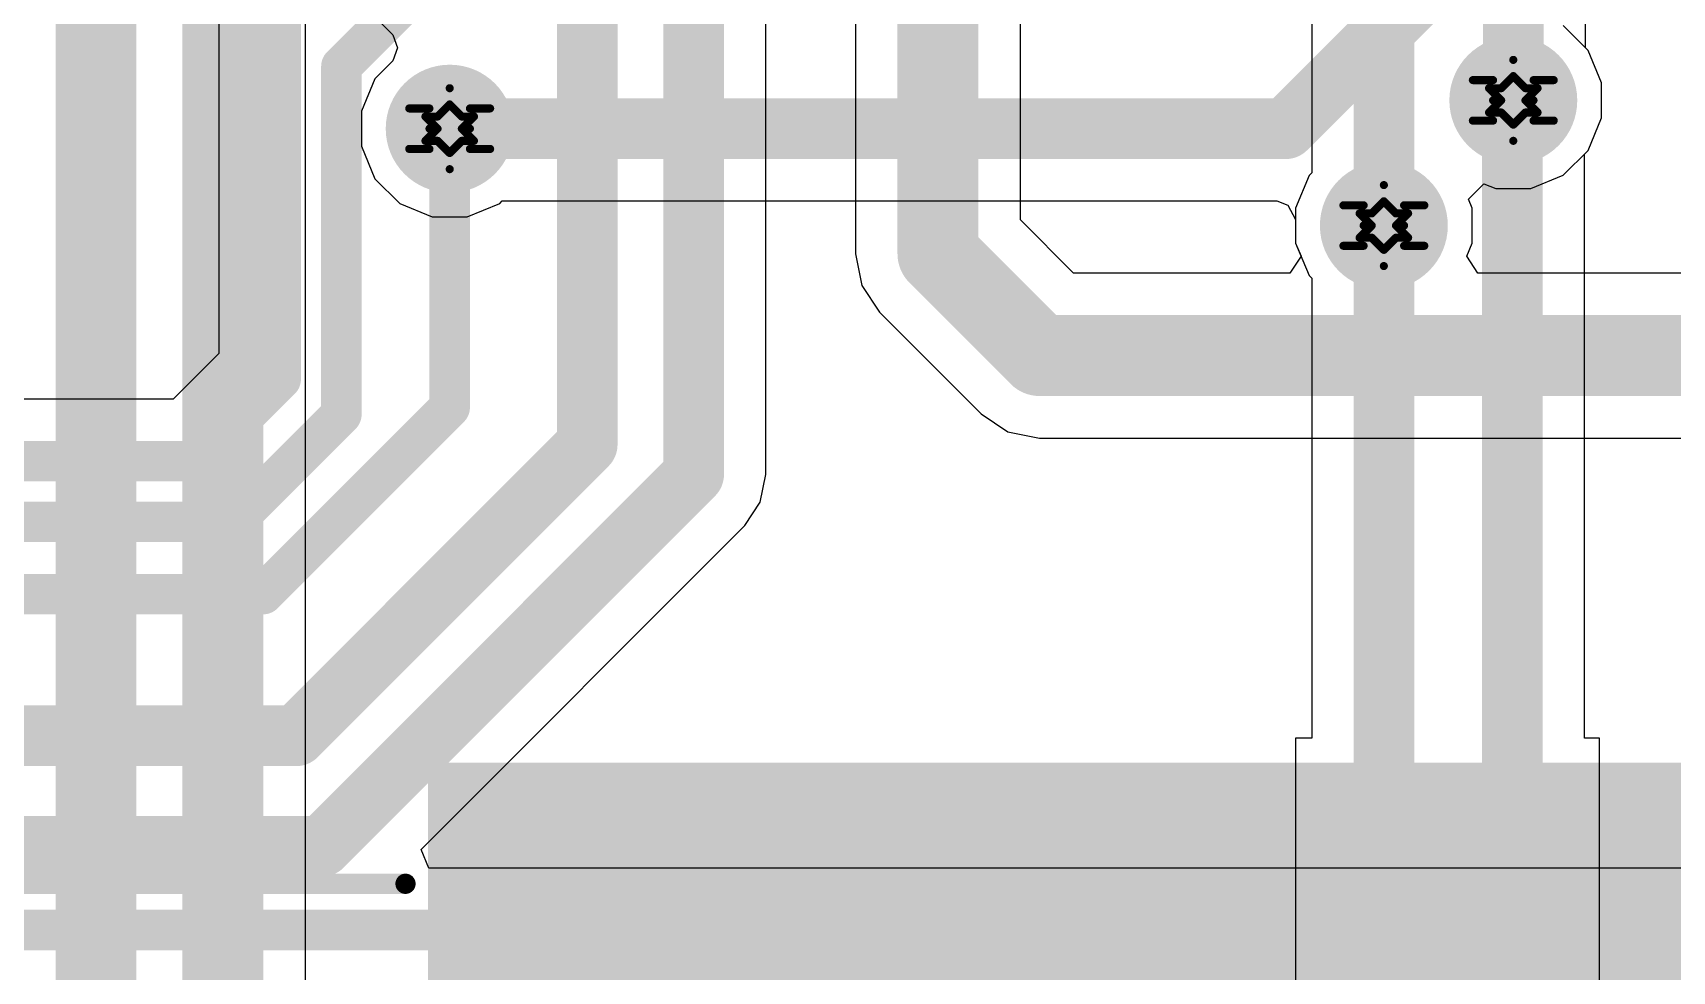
# Model space of a CAD drawing. Header units: inches. Extents: x -18 to 237, y -41 to 211.
# Drawn here: x 54.46 to 64.75, y 53.77 to 59.66 of the extents above; entities that cross this region are included whole.
import ezdxf

# ---------------------------------------------------------------- set-up
doc = ezdxf.new("R2010")
doc.units = ezdxf.units.IN
for name, color, linetype in [('Bottom Layer', 5, 'Continuous'), ('Bottom Solder', 6, 'Continuous'), ('Drill Drawing', 1, 'Continuous'), ('Top Layer', 1, 'Continuous'), ('Top Overlay', 2, 'Continuous'), ('Top Paste', 8, 'Continuous'), ('Top Solder', 216, 'Continuous'), ('Via Holes', 16, 'Continuous')]:
    doc.layers.add(name, color=color, linetype=linetype)

# ---------------------------------------------------------------- blocks, each defined once
blk = doc.blocks.new('91304_99_052R2_105')
at = {"layer": 'Top Layer'}
for points in [[(-1.89999874, -5.099997419999999), (-2.49999754, -5.099997419999999), (-2.49999754, -3.09999634), (-1.89999874, -3.09999634)], [(-1.0999978, -5.099997419999999), (-1.6999966, -5.099997419999999), (-1.6999966, -3.09999634), (-1.0999978, -3.09999634)], [(-0.2999994000000001, -5.099997419999999), (-0.8999982000000001, -5.099997419999999), (-0.8999981999999997, -3.09999634), (-0.2999993999999999, -3.09999634)], [(0.5000015399999999, -5.099997419999999), (-0.0999972600000001, -5.099997419999999), (-0.0999972599999999, -3.09999634), (0.5000015400000002, -3.09999634)], [(1.29999994, -5.099997419999999), (0.7000011399999998, -5.099997419999999), (0.7000011400000001, -3.09999634), (1.29999994, -3.09999634)], [(2.10000088, -5.099997419999999), (1.50000208, -5.099997419999999), (1.50000208, -3.09999634), (2.10000088, -3.09999634)], [(2.90000182, -5.099997419999999), (2.30000302, -5.099997419999999), (2.30000302, -3.09999634), (2.90000182, -3.09999634)], [(3.70000022, -5.099997419999999), (3.10000142, -5.099997419999999), (3.10000142, -3.09999634), (3.70000022, -3.09999634)], [(4.50000116, -5.099997419999999), (3.90000236, -5.099997419999999), (3.90000236, -3.09999634), (4.50000116, -3.09999634)], [(5.300002099999999, -5.099997419999999), (4.7000033, -5.099997419999999), (4.7000033, -3.09999634), (5.300002099999999, -3.09999634)]]:
    blk.add_hatch(color=1, dxfattribs=at).paths.add_polyline_path(points)
at = {"layer": 'Top Paste'}
for points in [[(-1.89999874, -5.099997419999999), (-2.49999754, -5.099997419999999), (-2.49999754, -3.09999634), (-1.89999874, -3.09999634)], [(-1.0999978, -5.099997419999999), (-1.6999966, -5.099997419999999), (-1.6999966, -3.09999634), (-1.0999978, -3.09999634)], [(-0.2999994000000001, -5.099997419999999), (-0.8999982000000001, -5.099997419999999), (-0.8999981999999997, -3.09999634), (-0.2999993999999999, -3.09999634)], [(0.5000015399999999, -5.099997419999999), (-0.0999972600000001, -5.099997419999999), (-0.0999972599999999, -3.09999634), (0.5000015400000002, -3.09999634)], [(1.29999994, -5.099997419999999), (0.7000011399999998, -5.099997419999999), (0.7000011400000001, -3.09999634), (1.29999994, -3.09999634)], [(2.10000088, -5.099997419999999), (1.50000208, -5.099997419999999), (1.50000208, -3.09999634), (2.10000088, -3.09999634)], [(2.90000182, -5.099997419999999), (2.30000302, -5.099997419999999), (2.30000302, -3.09999634), (2.90000182, -3.09999634)], [(3.70000022, -5.099997419999999), (3.10000142, -5.099997419999999), (3.10000142, -3.09999634), (3.70000022, -3.09999634)], [(4.50000116, -5.099997419999999), (3.90000236, -5.099997419999999), (3.90000236, -3.09999634), (4.50000116, -3.09999634)], [(5.300002099999999, -5.099997419999999), (4.7000033, -5.099997419999999), (4.7000033, -3.09999634), (5.300002099999999, -3.09999634)]]:
    blk.add_hatch(color=8, dxfattribs=at).paths.add_polyline_path(points)
at = {"layer": 'Top Solder'}
for points in [[(-1.79839874, -5.20159742), (-2.60159754, -5.20159742), (-2.60159754, -2.99839634), (-1.79839874, -2.99839634)], [(-0.9983978000000001, -5.20159742), (-1.8015966, -5.20159742), (-1.8015966, -2.99839634), (-0.9983977999999998, -2.99839634)], [(-0.1983994000000001, -5.20159742), (-1.0015982, -5.20159742), (-1.0015982, -2.99839634), (-0.1983993999999998, -2.99839634)], [(0.6016015399999998, -5.20159742), (-0.2015972600000001, -5.20159742), (-0.2015972599999999, -2.99839634), (0.6016015400000002, -2.99839634)], [(1.40159994, -5.20159742), (0.5984011399999998, -5.20159742), (0.5984011400000001, -2.99839634), (1.40159994, -2.99839634)], [(2.20160088, -5.20159742), (1.39840208, -5.20159742), (1.39840208, -2.99839634), (2.20160088, -2.99839634)], [(3.00160182, -5.20159742), (2.19840302, -5.20159742), (2.19840302, -2.99839634), (3.00160182, -2.99839634)], [(3.80160022, -5.20159742), (2.99840142, -5.20159742), (2.99840142, -2.99839634), (3.80160022, -2.99839634)], [(4.60160116, -5.20159742), (3.798402359999999, -5.20159742), (3.798402359999999, -2.99839634), (4.60160116, -2.99839634)], [(5.4016021, -5.20159742), (4.598403299999999, -5.20159742), (4.598403299999999, -2.99839634), (5.4016021, -2.99839634)]]:
    blk.add_hatch(color=216, dxfattribs=at).paths.add_polyline_path(points)
at = {"layer": 'Top Overlay'}
blk.add_lwpolyline([(-5.6896, -3.759197459999999, 0.127, 0.127, 0), (-2.7432, -3.759197459999999, 0.127, 0.127, 0)], format="xyseb", dxfattribs=at)
blk.add_lwpolyline([(-2.77495, -3.759197459999999, 0.0635, 0.0635, 1), (-2.71145, -3.759197459999999, 0.0635, 0.0635, 1)], format="xyseb", close=True, dxfattribs=at)

msp = doc.modelspace()

# ---------------------------------------------------------------- hatches: boundary and pattern name
at = {"layer": 'Bottom Layer'}
h = msp.add_hatch(color=5, dxfattribs=at)
edge = h.paths.add_edge_path()
edge.add_arc((63.75400507999999, 59.23579974), 0.2999994, 0, 360)
h = msp.add_hatch(color=5, dxfattribs=at)
edge = h.paths.add_edge_path()
edge.add_arc((57.07539003999999, 59.05799974), 0.2999994, 0, 360)
h = msp.add_hatch(color=5, dxfattribs=at)
edge = h.paths.add_edge_path()
edge.add_arc((62.94120254, 58.45008884), 0.2999994, 0, 360)
at = {"layer": 'Bottom Solder'}
h = msp.add_hatch(color=6, dxfattribs=at)
edge = h.paths.add_edge_path()
edge.add_arc((63.75400507999999, 59.23579974), 0.4015993999999999, 0, 360)
h = msp.add_hatch(color=6, dxfattribs=at)
edge = h.paths.add_edge_path()
edge.add_arc((57.07539003999999, 59.05799974), 0.4015993999999999, 0, 360)
h = msp.add_hatch(color=6, dxfattribs=at)
edge = h.paths.add_edge_path()
edge.add_arc((62.94120254, 58.45008884), 0.4015993999999999, 0, 360)
at = {"layer": 'Top Layer'}
h = msp.add_hatch(color=1, dxfattribs=at)
edge = h.paths.add_edge_path()
edge.add_arc((63.75400507999999, 59.23579974), 0.2999994, 0, 360)
h = msp.add_hatch(color=1, dxfattribs=at)
edge = h.paths.add_edge_path()
edge.add_arc((57.07539003999999, 59.05799974), 0.2999994, 0, 360)
h = msp.add_hatch(color=1, dxfattribs=at)
edge = h.paths.add_edge_path()
edge.add_arc((62.94120254, 58.45008884), 0.2999994, 0, 360)
at = {"layer": 'Top Solder'}
h = msp.add_hatch(color=216, dxfattribs=at)
edge = h.paths.add_edge_path()
edge.add_arc((63.75400507999999, 59.23579974), 0.4015993999999999, 0, 360)
h = msp.add_hatch(color=216, dxfattribs=at)
edge = h.paths.add_edge_path()
edge.add_arc((57.07539003999999, 59.05799974), 0.4015993999999999, 0, 360)
h = msp.add_hatch(color=216, dxfattribs=at)
edge = h.paths.add_edge_path()
edge.add_arc((62.94120254, 58.45008884), 0.4015993999999999, 0, 360)
at = {"layer": 'Via Holes'}
h = msp.add_hatch(color=7, dxfattribs=at)
edge = h.paths.add_edge_path()
edge.add_arc((63.75400507999999, 59.23579974), 0.1499997, 0, 360)
h = msp.add_hatch(color=7, dxfattribs=at)
edge = h.paths.add_edge_path()
edge.add_arc((57.07539003999999, 59.05799974), 0.1499997, 0, 360)
h = msp.add_hatch(color=7, dxfattribs=at)
edge = h.paths.add_edge_path()
edge.add_arc((62.94120254, 58.45008884), 0.1499997, 0, 360)

# ---------------------------------------------------------------- linework, layer by layer
at = {"layer": 'Bottom Layer'}
for p, q in [((64.20721219999999, 59.56606578), (64.20721219999999, 75.65181974)), ((59.0604102, 56.88762054), (59.0604102, 72.69773369999999)), ((62.48799287999999, 71.9357337), (62.48799287999999, 58.78035233999999)), ((59.6232488, 60.71197407999999), (59.6232488, 58.27182655999999)), ((60.65915224, 58.4863702), (60.65915224, 60.71197407999999)), ((55.62585268, 60.02892744), (55.62585268, 57.64614581999999)), ((64.22366378, 59.54961419999999), (64.20721219999999, 59.56606578)), ((64.30800448, 59.34599763999999), (64.22366378, 59.54961419999999)), ((64.30800448, 59.12560183999999), (64.30800448, 59.34599763999999)), ((64.22366378, 58.92198528), (64.30800448, 59.12560183999999)), ((64.06781954, 58.76614103999999), (64.22366378, 58.92198528)), ((62.48799287999999, 58.78035233999999), (62.47154384, 58.7639033)), ((62.47154384, 58.7639033), (62.38720314, 58.56028674)), ((63.47240036, 58.61533361999999), (63.56960362, 58.71253687999999)), ((63.56960362, 58.71253687999999), (63.64380718, 58.68180034)), ((63.64380718, 58.68180034), (63.86420298, 58.68180034)), ((63.86420298, 58.68180034), (64.06781954, 58.76614103999999)), ((63.49520194, 58.56028674), (63.47240036, 58.61533361999999)), ((60.99326383999999, 58.1522586), (60.65915224, 58.4863702)), ((62.38720314, 58.56028674), (62.38720314, 58.33989093999999)), ((63.49520194, 58.33989093999999), (63.49520194, 58.56028674)), ((59.6232488, 58.27182655999999), (59.66267467999999, 58.07361512)), ((62.38720314, 58.33989093999999), (62.42118325999999, 58.25785655999999)), ((63.46122182, 58.25785655999999), (63.49520194, 58.33989093999999)), ((62.42118325999999, 58.25785655999999), (62.3506246, 58.1522586)), ((63.53178047999999, 58.1522586), (63.46122182, 58.25785655999999)), ((59.66267467999999, 58.07361512), (59.77495283999999, 57.90557888)), ((62.3506246, 58.1522586), (60.99326383999999, 58.1522586)), ((66.0157557, 58.1522586), (63.53178047999999, 58.1522586)), ((59.77495283999999, 57.90557888), (60.41247251999999, 57.2680592)), ((55.62585268, 57.64614581999999), (55.3396404, 57.35993354)), ((55.3396404, 57.35993354), (47.98432872, 57.35993354)), ((60.41247251999999, 57.2680592), (60.58050622, 57.15578104)), ((60.58050622, 57.15578104), (60.7787202, 57.11635516)), ((60.7787202, 57.11635516), (65.43552317999999, 57.11635516)), ((59.02591191999999, 56.7141868), (59.0604102, 56.88762054)), ((58.92766979999999, 56.56715382), (59.02591191999999, 56.7141868)), ((56.89562916, 54.53511318), (58.92766217999999, 56.56714874)), ((58.92766217999999, 56.56714874), (58.92766979999999, 56.56715382)), ((56.94423205999999, 54.41778041999999), (56.89562916, 54.53511318)), ((66.06321559999999, 54.41778041999999), (56.94423205999999, 54.41778041999999))]:
    msp.add_line(p, q, dxfattribs=at)
for points in [[(63.75400507999999, 59.23579974, 0.3809999999999999, 0.3809999999999999, 0), (63.75400507999999, 75.98208577999999, 0.3809999999999999, 0.3809999999999999, 0)], [(57.93890368, 57.07538242, 0.3809999999999999, 0.3809999999999999, 0), (57.93890368, 75.04170158, 0.3809999999999999, 0.3809999999999999, 0)], [(58.60720307999999, 56.88762054, 0.3809999999999999, 0.3809999999999999, 0), (58.60720307999999, 73.02799974, 0.3809999999999999, 0.3809999999999999, 0)], [(62.9412, 58.45009138, 0.3809999999999999, 0.3809999999999999, 0), (62.9412, 72.26599974, 0.3809999999999999, 0.3809999999999999, 0)], [(60.14120052, 58.27182655999999, 0.508, 0.508, 0), (60.14120052, 60.9092, 0.508, 0.508, 0)], [(56.01431774, 57.48523935999999, 0.254, 0.254, 0), (56.01431774, 60.02892744, 0.254, 0.254, 0)], [(56.39531774, 59.44962709999999, 0.254, 0.254, 0), (57.01969038, 60.07399974, 0.254, 0.254, 0)], [(56.39531774, 57.26439144, 0.254, 0.254, 0), (56.39531774, 59.44962709999999, 0.254, 0.254, 0)], [(57.07539003999999, 57.30836645999999, 0.254, 0.254, 0), (57.07539003999999, 59.05799974, 0.254, 0.254, 0)], [(62.9412, 58.45009138, 0.3809999999999999, 0.3809999999999999, 0), (62.94120254, 58.45008884, 0.3809999999999999, 0.3809999999999999, 0)], [(60.14120052, 58.27182655999999, 0.508, 0.508, 0), (60.7787202, 57.63430687999999, 0.508, 0.508, 0)], [(60.7787202, 57.63430687999999, 0.508, 0.508, 0), (66.23029934, 57.63430687999999, 0.508, 0.508, 0)], [(55.50054685999999, 56.97146848, 0.254, 0.254, 0), (56.01431774, 57.48523935999999, 0.254, 0.254, 0)], [(55.72139478, 56.59046847999999, 0.254, 0.254, 0), (56.39531774, 57.26439144, 0.254, 0.254, 0)], [(55.90431541999999, 56.13729184, 0.254, 0.254, 0), (57.07539003999999, 57.30836645999999, 0.254, 0.254, 0)], [(56.111521, 55.24799974, 0.3809999999999999, 0.3809999999999999, 0), (57.93890368, 57.07538242, 0.3809999999999999, 0.3809999999999999, 0)], [(47.69747382, 56.97146848, 0.254, 0.254, 0), (55.50054685999999, 56.97146848, 0.254, 0.254, 0)], [(56.27447469999999, 54.55489216, 0.3809999999999999, 0.3809999999999999, 0), (58.60720307999999, 56.88762054, 0.3809999999999999, 0.3809999999999999, 0)], [(47.92822774, 56.59046847999999, 0.254, 0.254, 0), (55.72139478, 56.59046847999999, 0.254, 0.254, 0)], [(48.13049302, 56.13729184, 0.254, 0.254, 0), (55.90431541999999, 56.13729184, 0.254, 0.254, 0)], [(49.34120179999999, 55.24799974, 0.3809999999999999, 0.3809999999999999, 0), (56.111521, 55.24799974, 0.3809999999999999, 0.3809999999999999, 0)], [(48.98392286, 54.55489216, 0.3809999999999999, 0.3809999999999999, 0), (56.27447469999999, 54.55489216, 0.3809999999999999, 0.3809999999999999, 0)], [(46.74406957999999, 54.02931536000001, 0.254, 0.254, 0), (66.22412206, 54.02931536000001, 0.254, 0.254, 0)]]:
    msp.add_lwpolyline(points, format="xyseb", dxfattribs=at)
for points in [[(56.33181774, 59.44962709999999, 0.127, 0.127, 1), (56.45881773999999, 59.44962709999999, 0.127, 0.127, 1)], [(56.33181774, 59.44962709999999, 0.127, 0.127, 1), (56.45881773999999, 59.44962709999999, 0.127, 0.127, 1)], [(63.65875508, 59.23579974, 0.1905, 0.1905, 1), (63.84925508, 59.23579974, 0.1905, 0.1905, 1)], [(57.01189004, 59.05799974, 0.127, 0.127, 1), (57.13889003999999, 59.05799974, 0.127, 0.127, 1)], [(62.84594999999999, 58.45009138, 0.1905, 0.1905, 1), (63.03644999999999, 58.45009138, 0.1905, 0.1905, 1)], [(62.84594999999999, 58.45009138, 0.1905, 0.1905, 1), (63.03644999999999, 58.45009138, 0.1905, 0.1905, 1)], [(62.84595253999999, 58.45008884, 0.1905, 0.1905, 1), (63.03645254, 58.45008884, 0.1905, 0.1905, 1)], [(60.01420052, 58.27182655999999, 0.254, 0.254, 1), (60.26820051999999, 58.27182655999999, 0.254, 0.254, 1)], [(60.01420052, 58.27182655999999, 0.254, 0.254, 1), (60.26820051999999, 58.27182655999999, 0.254, 0.254, 1)], [(60.65172019999999, 57.63430687999999, 0.254, 0.254, 1), (60.9057202, 57.63430687999999, 0.254, 0.254, 1)], [(60.65172019999999, 57.63430687999999, 0.254, 0.254, 1), (60.9057202, 57.63430687999999, 0.254, 0.254, 1)], [(55.95081773999999, 57.48523935999999, 0.127, 0.127, 1), (56.07781774, 57.48523935999999, 0.127, 0.127, 1)], [(55.95081773999999, 57.48523935999999, 0.127, 0.127, 1), (56.07781774, 57.48523935999999, 0.127, 0.127, 1)], [(56.33181774, 57.26439144, 0.127, 0.127, 1), (56.45881773999999, 57.26439144, 0.127, 0.127, 1)], [(56.33181774, 57.26439144, 0.127, 0.127, 1), (56.45881773999999, 57.26439144, 0.127, 0.127, 1)], [(57.01189004, 57.30836645999999, 0.127, 0.127, 1), (57.13889003999999, 57.30836645999999, 0.127, 0.127, 1)], [(57.01189004, 57.30836645999999, 0.127, 0.127, 1), (57.13889003999999, 57.30836645999999, 0.127, 0.127, 1)], [(57.84365368, 57.07538242, 0.1905, 0.1905, 1), (58.03415368, 57.07538242, 0.1905, 0.1905, 1)], [(57.84365368, 57.07538242, 0.1905, 0.1905, 1), (58.03415368, 57.07538242, 0.1905, 0.1905, 1)], [(55.43704686, 56.97146848, 0.127, 0.127, 1), (55.56404685999999, 56.97146848, 0.127, 0.127, 1)], [(55.43704686, 56.97146848, 0.127, 0.127, 1), (55.56404685999999, 56.97146848, 0.127, 0.127, 1)], [(58.51195308, 56.88762054, 0.1905, 0.1905, 1), (58.70245308, 56.88762054, 0.1905, 0.1905, 1)], [(58.51195308, 56.88762054, 0.1905, 0.1905, 1), (58.70245308, 56.88762054, 0.1905, 0.1905, 1)], [(55.65789478, 56.59046847999999, 0.127, 0.127, 1), (55.78489477999999, 56.59046847999999, 0.127, 0.127, 1)], [(55.65789478, 56.59046847999999, 0.127, 0.127, 1), (55.78489477999999, 56.59046847999999, 0.127, 0.127, 1)], [(55.84081541999999, 56.13729184, 0.127, 0.127, 1), (55.96781542, 56.13729184, 0.127, 0.127, 1)], [(55.84081541999999, 56.13729184, 0.127, 0.127, 1), (55.96781542, 56.13729184, 0.127, 0.127, 1)], [(56.016271, 55.24799974, 0.1905, 0.1905, 1), (56.206771, 55.24799974, 0.1905, 0.1905, 1)], [(56.016271, 55.24799974, 0.1905, 0.1905, 1), (56.206771, 55.24799974, 0.1905, 0.1905, 1)], [(56.1792247, 54.55489216, 0.1905, 0.1905, 1), (56.3697247, 54.55489216, 0.1905, 0.1905, 1)], [(56.1792247, 54.55489216, 0.1905, 0.1905, 1), (56.3697247, 54.55489216, 0.1905, 0.1905, 1)]]:
    msp.add_lwpolyline(points, format="xyseb", close=True, dxfattribs=at)
at = {"layer": 'Drill Drawing'}
for points in [[(63.62700508, 59.36279974, 0.0508, 0.0508, 0), (63.75400507999999, 59.48979974, 0.0508, 0.0508, 0)], [(63.75400507999999, 59.48979974, 0.0508, 0.0508, 0), (63.88100507999999, 59.36279974, 0.0508, 0.0508, 0)], [(63.67780507999999, 59.31199973999999, 0.0508, 0.0508, 0), (63.75400507999999, 59.38819974, 0.0508, 0.0508, 0)], [(63.75400507999999, 59.38819974, 0.0508, 0.0508, 0), (63.83020508, 59.31199973999999, 0.0508, 0.0508, 0)], [(56.94839004, 59.18499973999999, 0.0508, 0.0508, 0), (57.07539003999999, 59.31199973999999, 0.0508, 0.0508, 0)], [(57.07539003999999, 59.31199973999999, 0.0508, 0.0508, 0), (57.20239004, 59.18499973999999, 0.0508, 0.0508, 0)], [(63.50000508, 59.36279974, 0.0508, 0.0508, 0), (63.62700508, 59.23579974, 0.0508, 0.0508, 0)], [(63.50000508, 59.36279974, 0.0508, 0.0508, 0), (63.62700508, 59.36279974, 0.0508, 0.0508, 0)], [(63.60160508, 59.31199973999999, 0.0508, 0.0508, 0), (63.67780507999999, 59.23579974, 0.0508, 0.0508, 0)], [(63.60160508, 59.31199973999999, 0.0508, 0.0508, 0), (63.67780507999999, 59.31199973999999, 0.0508, 0.0508, 0)], [(63.83020508, 59.31199973999999, 0.0508, 0.0508, 0), (63.90640508, 59.31199973999999, 0.0508, 0.0508, 0)], [(63.83020508, 59.23579974, 0.0508, 0.0508, 0), (63.90640508, 59.31199973999999, 0.0508, 0.0508, 0)], [(63.88100507999999, 59.36279974, 0.0508, 0.0508, 0), (64.00800508, 59.36279974, 0.0508, 0.0508, 0)], [(63.88100507999999, 59.23579974, 0.0508, 0.0508, 0), (64.00800508, 59.36279974, 0.0508, 0.0508, 0)], [(56.82139003999999, 59.18499973999999, 0.0508, 0.0508, 0), (56.94839004, 59.05799974, 0.0508, 0.0508, 0)], [(56.82139003999999, 59.18499973999999, 0.0508, 0.0508, 0), (56.94839004, 59.18499973999999, 0.0508, 0.0508, 0)], [(56.99919003999999, 59.13419974, 0.0508, 0.0508, 0), (57.07539003999999, 59.21039973999999, 0.0508, 0.0508, 0)], [(57.07539003999999, 59.21039973999999, 0.0508, 0.0508, 0), (57.15159004, 59.13419974, 0.0508, 0.0508, 0)], [(57.20239004, 59.18499973999999, 0.0508, 0.0508, 0), (57.32939003999999, 59.18499973999999, 0.0508, 0.0508, 0)], [(57.20239004, 59.05799974, 0.0508, 0.0508, 0), (57.32939003999999, 59.18499973999999, 0.0508, 0.0508, 0)], [(63.50000508, 59.10879973999999, 0.0508, 0.0508, 0), (63.62700508, 59.23579974, 0.0508, 0.0508, 0)], [(63.60160508, 59.15959974, 0.0508, 0.0508, 0), (63.67780507999999, 59.23579974, 0.0508, 0.0508, 0)], [(63.83020508, 59.23579974, 0.0508, 0.0508, 0), (63.90640508, 59.15959974, 0.0508, 0.0508, 0)], [(63.88100507999999, 59.23579974, 0.0508, 0.0508, 0), (64.00800508, 59.10879973999999, 0.0508, 0.0508, 0)], [(56.92299003999999, 59.13419974, 0.0508, 0.0508, 0), (56.99919003999999, 59.05799974, 0.0508, 0.0508, 0)], [(56.92299003999999, 59.13419974, 0.0508, 0.0508, 0), (56.99919003999999, 59.13419974, 0.0508, 0.0508, 0)], [(57.15159004, 59.13419974, 0.0508, 0.0508, 0), (57.22779004, 59.13419974, 0.0508, 0.0508, 0)], [(57.15159004, 59.05799974, 0.0508, 0.0508, 0), (57.22779004, 59.13419974, 0.0508, 0.0508, 0)], [(63.50000508, 59.10879973999999, 0.0508, 0.0508, 0), (63.62700508, 59.10879973999999, 0.0508, 0.0508, 0)], [(63.60160508, 59.15959974, 0.0508, 0.0508, 0), (63.67780507999999, 59.15959974, 0.0508, 0.0508, 0)], [(63.62700508, 59.10879973999999, 0.0508, 0.0508, 0), (63.75400507999999, 58.98179973999999, 0.0508, 0.0508, 0)], [(63.67780507999999, 59.15959974, 0.0508, 0.0508, 0), (63.75400507999999, 59.08339974, 0.0508, 0.0508, 0)], [(63.75400507999999, 59.08339974, 0.0508, 0.0508, 0), (63.83020508, 59.15959974, 0.0508, 0.0508, 0)], [(63.75400507999999, 58.98179973999999, 0.0508, 0.0508, 0), (63.88100507999999, 59.10879973999999, 0.0508, 0.0508, 0)], [(63.83020508, 59.15959974, 0.0508, 0.0508, 0), (63.90640508, 59.15959974, 0.0508, 0.0508, 0)], [(63.88100507999999, 59.10879973999999, 0.0508, 0.0508, 0), (64.00800508, 59.10879973999999, 0.0508, 0.0508, 0)], [(56.82139003999999, 58.93099974, 0.0508, 0.0508, 0), (56.94839004, 59.05799974, 0.0508, 0.0508, 0)], [(56.92299003999999, 58.98179973999999, 0.0508, 0.0508, 0), (56.99919003999999, 59.05799974, 0.0508, 0.0508, 0)], [(56.92299003999999, 58.98179973999999, 0.0508, 0.0508, 0), (56.99919003999999, 58.98179973999999, 0.0508, 0.0508, 0)], [(56.99919003999999, 58.98179973999999, 0.0508, 0.0508, 0), (57.07539003999999, 58.90559973999999, 0.0508, 0.0508, 0)], [(57.07539003999999, 58.90559973999999, 0.0508, 0.0508, 0), (57.15159004, 58.98179973999999, 0.0508, 0.0508, 0)], [(57.15159004, 59.05799974, 0.0508, 0.0508, 0), (57.22779004, 58.98179973999999, 0.0508, 0.0508, 0)], [(57.15159004, 58.98179973999999, 0.0508, 0.0508, 0), (57.22779004, 58.98179973999999, 0.0508, 0.0508, 0)], [(57.20239004, 59.05799974, 0.0508, 0.0508, 0), (57.32939003999999, 58.93099974, 0.0508, 0.0508, 0)], [(56.82139003999999, 58.93099974, 0.0508, 0.0508, 0), (56.94839004, 58.93099974, 0.0508, 0.0508, 0)], [(56.94839004, 58.93099974, 0.0508, 0.0508, 0), (57.07539003999999, 58.80399973999999, 0.0508, 0.0508, 0)], [(57.07539003999999, 58.80399973999999, 0.0508, 0.0508, 0), (57.20239004, 58.93099974, 0.0508, 0.0508, 0)], [(57.20239004, 58.93099974, 0.0508, 0.0508, 0), (57.32939003999999, 58.93099974, 0.0508, 0.0508, 0)], [(62.81420254, 58.57708883999999, 0.0508, 0.0508, 0), (62.94120254, 58.70408883999999, 0.0508, 0.0508, 0)], [(62.94120254, 58.70408883999999, 0.0508, 0.0508, 0), (63.06820253999999, 58.57708883999999, 0.0508, 0.0508, 0)], [(62.68720253999999, 58.57708883999999, 0.0508, 0.0508, 0), (62.81420254, 58.45008884, 0.0508, 0.0508, 0)], [(62.68720253999999, 58.57708883999999, 0.0508, 0.0508, 0), (62.81420254, 58.57708883999999, 0.0508, 0.0508, 0)], [(62.86500253999999, 58.52628884, 0.0508, 0.0508, 0), (62.94120254, 58.60248883999999, 0.0508, 0.0508, 0)], [(62.94120254, 58.60248883999999, 0.0508, 0.0508, 0), (63.01740254, 58.52628884, 0.0508, 0.0508, 0)], [(63.06820253999999, 58.57708883999999, 0.0508, 0.0508, 0), (63.19520253999999, 58.57708883999999, 0.0508, 0.0508, 0)], [(63.06820253999999, 58.45008884, 0.0508, 0.0508, 0), (63.19520253999999, 58.57708883999999, 0.0508, 0.0508, 0)], [(62.68720253999999, 58.32308884, 0.0508, 0.0508, 0), (62.81420254, 58.45008884, 0.0508, 0.0508, 0)], [(62.78880253999999, 58.52628884, 0.0508, 0.0508, 0), (62.86500253999999, 58.45008884, 0.0508, 0.0508, 0)], [(62.78880253999999, 58.52628884, 0.0508, 0.0508, 0), (62.86500253999999, 58.52628884, 0.0508, 0.0508, 0)], [(62.78880253999999, 58.37388883999999, 0.0508, 0.0508, 0), (62.86500253999999, 58.45008884, 0.0508, 0.0508, 0)], [(63.01740254, 58.52628884, 0.0508, 0.0508, 0), (63.09360253999999, 58.52628884, 0.0508, 0.0508, 0)], [(63.01740254, 58.45008884, 0.0508, 0.0508, 0), (63.09360253999999, 58.52628884, 0.0508, 0.0508, 0)], [(63.01740254, 58.45008884, 0.0508, 0.0508, 0), (63.09360253999999, 58.37388883999999, 0.0508, 0.0508, 0)], [(63.06820253999999, 58.45008884, 0.0508, 0.0508, 0), (63.19520253999999, 58.32308884, 0.0508, 0.0508, 0)], [(62.78880253999999, 58.37388883999999, 0.0508, 0.0508, 0), (62.86500253999999, 58.37388883999999, 0.0508, 0.0508, 0)], [(62.86500253999999, 58.37388883999999, 0.0508, 0.0508, 0), (62.94120254, 58.29768883999999, 0.0508, 0.0508, 0)], [(62.94120254, 58.29768883999999, 0.0508, 0.0508, 0), (63.01740254, 58.37388883999999, 0.0508, 0.0508, 0)], [(63.01740254, 58.37388883999999, 0.0508, 0.0508, 0), (63.09360253999999, 58.37388883999999, 0.0508, 0.0508, 0)], [(62.68720253999999, 58.32308884, 0.0508, 0.0508, 0), (62.81420254, 58.32308884, 0.0508, 0.0508, 0)], [(62.81420254, 58.32308884, 0.0508, 0.0508, 0), (62.94120254, 58.19608883999999, 0.0508, 0.0508, 0)], [(62.94120254, 58.19608883999999, 0.0508, 0.0508, 0), (63.06820253999999, 58.32308884, 0.0508, 0.0508, 0)], [(63.06820253999999, 58.32308884, 0.0508, 0.0508, 0), (63.19520253999999, 58.32308884, 0.0508, 0.0508, 0)]]:
    msp.add_lwpolyline(points, format="xyseb", dxfattribs=at)
for points in [[(63.74130508, 59.48979974, 0.0254, 0.0254, 1), (63.76670508, 59.48979974, 0.0254, 0.0254, 1)], [(63.74130508, 59.48979974, 0.0254, 0.0254, 1), (63.76670508, 59.48979974, 0.0254, 0.0254, 1)], [(63.74130508, 59.38819974, 0.0254, 0.0254, 1), (63.76670508, 59.38819974, 0.0254, 0.0254, 1)], [(63.74130508, 59.38819974, 0.0254, 0.0254, 1), (63.76670508, 59.38819974, 0.0254, 0.0254, 1)], [(57.06269003999999, 59.31199973999999, 0.0254, 0.0254, 1), (57.08809004, 59.31199973999999, 0.0254, 0.0254, 1)], [(57.06269003999999, 59.31199973999999, 0.0254, 0.0254, 1), (57.08809004, 59.31199973999999, 0.0254, 0.0254, 1)], [(63.48730508, 59.36279974, 0.0254, 0.0254, 1), (63.51270507999999, 59.36279974, 0.0254, 0.0254, 1)], [(63.48730508, 59.36279974, 0.0254, 0.0254, 1), (63.51270507999999, 59.36279974, 0.0254, 0.0254, 1)], [(63.58890508, 59.31199973999999, 0.0254, 0.0254, 1), (63.61430507999999, 59.31199973999999, 0.0254, 0.0254, 1)], [(63.58890508, 59.31199973999999, 0.0254, 0.0254, 1), (63.61430507999999, 59.31199973999999, 0.0254, 0.0254, 1)], [(63.61430507999999, 59.36279974, 0.0254, 0.0254, 1), (63.63970508, 59.36279974, 0.0254, 0.0254, 1)], [(63.61430507999999, 59.36279974, 0.0254, 0.0254, 1), (63.63970508, 59.36279974, 0.0254, 0.0254, 1)], [(63.66510508, 59.31199973999999, 0.0254, 0.0254, 1), (63.69050507999999, 59.31199973999999, 0.0254, 0.0254, 1)], [(63.66510508, 59.31199973999999, 0.0254, 0.0254, 1), (63.69050507999999, 59.31199973999999, 0.0254, 0.0254, 1)], [(63.81750507999999, 59.31199973999999, 0.0254, 0.0254, 1), (63.84290508, 59.31199973999999, 0.0254, 0.0254, 1)], [(63.81750507999999, 59.31199973999999, 0.0254, 0.0254, 1), (63.84290508, 59.31199973999999, 0.0254, 0.0254, 1)], [(63.86830508, 59.36279974, 0.0254, 0.0254, 1), (63.89370508, 59.36279974, 0.0254, 0.0254, 1)], [(63.86830508, 59.36279974, 0.0254, 0.0254, 1), (63.89370508, 59.36279974, 0.0254, 0.0254, 1)], [(63.89370508, 59.31199973999999, 0.0254, 0.0254, 1), (63.91910507999999, 59.31199973999999, 0.0254, 0.0254, 1)], [(63.89370508, 59.31199973999999, 0.0254, 0.0254, 1), (63.91910507999999, 59.31199973999999, 0.0254, 0.0254, 1)], [(63.99530507999999, 59.36279974, 0.0254, 0.0254, 1), (64.02070508, 59.36279974, 0.0254, 0.0254, 1)], [(63.99530507999999, 59.36279974, 0.0254, 0.0254, 1), (64.02070508, 59.36279974, 0.0254, 0.0254, 1)], [(56.80869004, 59.18499973999999, 0.0254, 0.0254, 1), (56.83409003999999, 59.18499973999999, 0.0254, 0.0254, 1)], [(56.80869004, 59.18499973999999, 0.0254, 0.0254, 1), (56.83409003999999, 59.18499973999999, 0.0254, 0.0254, 1)], [(56.93569004, 59.18499973999999, 0.0254, 0.0254, 1), (56.96109003999999, 59.18499973999999, 0.0254, 0.0254, 1)], [(56.93569004, 59.18499973999999, 0.0254, 0.0254, 1), (56.96109003999999, 59.18499973999999, 0.0254, 0.0254, 1)], [(57.06269003999999, 59.21039973999999, 0.0254, 0.0254, 1), (57.08809004, 59.21039973999999, 0.0254, 0.0254, 1)], [(57.06269003999999, 59.21039973999999, 0.0254, 0.0254, 1), (57.08809004, 59.21039973999999, 0.0254, 0.0254, 1)], [(57.18969004, 59.18499973999999, 0.0254, 0.0254, 1), (57.21509004, 59.18499973999999, 0.0254, 0.0254, 1)], [(57.18969004, 59.18499973999999, 0.0254, 0.0254, 1), (57.21509004, 59.18499973999999, 0.0254, 0.0254, 1)], [(57.31669004, 59.18499973999999, 0.0254, 0.0254, 1), (57.34209004, 59.18499973999999, 0.0254, 0.0254, 1)], [(57.31669004, 59.18499973999999, 0.0254, 0.0254, 1), (57.34209004, 59.18499973999999, 0.0254, 0.0254, 1)], [(63.61430507999999, 59.23579974, 0.0254, 0.0254, 1), (63.63970508, 59.23579974, 0.0254, 0.0254, 1)], [(63.61430507999999, 59.23579974, 0.0254, 0.0254, 1), (63.63970508, 59.23579974, 0.0254, 0.0254, 1)], [(63.66510508, 59.23579974, 0.0254, 0.0254, 1), (63.69050507999999, 59.23579974, 0.0254, 0.0254, 1)], [(63.66510508, 59.23579974, 0.0254, 0.0254, 1), (63.69050507999999, 59.23579974, 0.0254, 0.0254, 1)], [(63.81750507999999, 59.23579974, 0.0254, 0.0254, 1), (63.84290508, 59.23579974, 0.0254, 0.0254, 1)], [(63.81750507999999, 59.23579974, 0.0254, 0.0254, 1), (63.84290508, 59.23579974, 0.0254, 0.0254, 1)], [(63.86830508, 59.23579974, 0.0254, 0.0254, 1), (63.89370508, 59.23579974, 0.0254, 0.0254, 1)], [(63.86830508, 59.23579974, 0.0254, 0.0254, 1), (63.89370508, 59.23579974, 0.0254, 0.0254, 1)], [(56.91029004, 59.13419974, 0.0254, 0.0254, 1), (56.93569004, 59.13419974, 0.0254, 0.0254, 1)], [(56.91029004, 59.13419974, 0.0254, 0.0254, 1), (56.93569004, 59.13419974, 0.0254, 0.0254, 1)], [(56.98649004, 59.13419974, 0.0254, 0.0254, 1), (57.01189004, 59.13419974, 0.0254, 0.0254, 1)], [(56.98649004, 59.13419974, 0.0254, 0.0254, 1), (57.01189004, 59.13419974, 0.0254, 0.0254, 1)], [(57.13889003999999, 59.13419974, 0.0254, 0.0254, 1), (57.16429003999999, 59.13419974, 0.0254, 0.0254, 1)], [(57.13889003999999, 59.13419974, 0.0254, 0.0254, 1), (57.16429003999999, 59.13419974, 0.0254, 0.0254, 1)], [(57.21509004, 59.13419974, 0.0254, 0.0254, 1), (57.24049004, 59.13419974, 0.0254, 0.0254, 1)], [(57.21509004, 59.13419974, 0.0254, 0.0254, 1), (57.24049004, 59.13419974, 0.0254, 0.0254, 1)], [(63.48730508, 59.10879973999999, 0.0254, 0.0254, 1), (63.51270507999999, 59.10879973999999, 0.0254, 0.0254, 1)], [(63.48730508, 59.10879973999999, 0.0254, 0.0254, 1), (63.51270507999999, 59.10879973999999, 0.0254, 0.0254, 1)], [(63.58890508, 59.15959974, 0.0254, 0.0254, 1), (63.61430507999999, 59.15959974, 0.0254, 0.0254, 1)], [(63.58890508, 59.15959974, 0.0254, 0.0254, 1), (63.61430507999999, 59.15959974, 0.0254, 0.0254, 1)], [(63.61430507999999, 59.10879973999999, 0.0254, 0.0254, 1), (63.63970508, 59.10879973999999, 0.0254, 0.0254, 1)], [(63.61430507999999, 59.10879973999999, 0.0254, 0.0254, 1), (63.63970508, 59.10879973999999, 0.0254, 0.0254, 1)], [(63.66510508, 59.15959974, 0.0254, 0.0254, 1), (63.69050507999999, 59.15959974, 0.0254, 0.0254, 1)], [(63.66510508, 59.15959974, 0.0254, 0.0254, 1), (63.69050507999999, 59.15959974, 0.0254, 0.0254, 1)], [(63.74130508, 59.08339974, 0.0254, 0.0254, 1), (63.76670508, 59.08339974, 0.0254, 0.0254, 1)], [(63.74130508, 59.08339974, 0.0254, 0.0254, 1), (63.76670508, 59.08339974, 0.0254, 0.0254, 1)], [(63.81750507999999, 59.15959974, 0.0254, 0.0254, 1), (63.84290508, 59.15959974, 0.0254, 0.0254, 1)], [(63.81750507999999, 59.15959974, 0.0254, 0.0254, 1), (63.84290508, 59.15959974, 0.0254, 0.0254, 1)], [(63.86830508, 59.10879973999999, 0.0254, 0.0254, 1), (63.89370508, 59.10879973999999, 0.0254, 0.0254, 1)], [(63.86830508, 59.10879973999999, 0.0254, 0.0254, 1), (63.89370508, 59.10879973999999, 0.0254, 0.0254, 1)], [(63.89370508, 59.15959974, 0.0254, 0.0254, 1), (63.91910507999999, 59.15959974, 0.0254, 0.0254, 1)], [(63.89370508, 59.15959974, 0.0254, 0.0254, 1), (63.91910507999999, 59.15959974, 0.0254, 0.0254, 1)], [(63.99530507999999, 59.10879973999999, 0.0254, 0.0254, 1), (64.02070508, 59.10879973999999, 0.0254, 0.0254, 1)], [(63.99530507999999, 59.10879973999999, 0.0254, 0.0254, 1), (64.02070508, 59.10879973999999, 0.0254, 0.0254, 1)], [(56.91029004, 58.98179973999999, 0.0254, 0.0254, 1), (56.93569004, 58.98179973999999, 0.0254, 0.0254, 1)], [(56.91029004, 58.98179973999999, 0.0254, 0.0254, 1), (56.93569004, 58.98179973999999, 0.0254, 0.0254, 1)], [(56.93569004, 59.05799974, 0.0254, 0.0254, 1), (56.96109003999999, 59.05799974, 0.0254, 0.0254, 1)], [(56.93569004, 59.05799974, 0.0254, 0.0254, 1), (56.96109003999999, 59.05799974, 0.0254, 0.0254, 1)], [(56.98649004, 59.05799974, 0.0254, 0.0254, 1), (57.01189004, 59.05799974, 0.0254, 0.0254, 1)], [(56.98649004, 59.05799974, 0.0254, 0.0254, 1), (57.01189004, 59.05799974, 0.0254, 0.0254, 1)], [(56.98649004, 58.98179973999999, 0.0254, 0.0254, 1), (57.01189004, 58.98179973999999, 0.0254, 0.0254, 1)], [(56.98649004, 58.98179973999999, 0.0254, 0.0254, 1), (57.01189004, 58.98179973999999, 0.0254, 0.0254, 1)], [(57.13889003999999, 59.05799974, 0.0254, 0.0254, 1), (57.16429003999999, 59.05799974, 0.0254, 0.0254, 1)], [(57.13889003999999, 59.05799974, 0.0254, 0.0254, 1), (57.16429003999999, 59.05799974, 0.0254, 0.0254, 1)], [(57.13889003999999, 58.98179973999999, 0.0254, 0.0254, 1), (57.16429003999999, 58.98179973999999, 0.0254, 0.0254, 1)], [(57.13889003999999, 58.98179973999999, 0.0254, 0.0254, 1), (57.16429003999999, 58.98179973999999, 0.0254, 0.0254, 1)], [(57.18969004, 59.05799974, 0.0254, 0.0254, 1), (57.21509004, 59.05799974, 0.0254, 0.0254, 1)], [(57.18969004, 59.05799974, 0.0254, 0.0254, 1), (57.21509004, 59.05799974, 0.0254, 0.0254, 1)], [(57.21509004, 58.98179973999999, 0.0254, 0.0254, 1), (57.24049004, 58.98179973999999, 0.0254, 0.0254, 1)], [(57.21509004, 58.98179973999999, 0.0254, 0.0254, 1), (57.24049004, 58.98179973999999, 0.0254, 0.0254, 1)], [(63.74130508, 58.98179973999999, 0.0254, 0.0254, 1), (63.76670508, 58.98179973999999, 0.0254, 0.0254, 1)], [(63.74130508, 58.98179973999999, 0.0254, 0.0254, 1), (63.76670508, 58.98179973999999, 0.0254, 0.0254, 1)], [(56.80869004, 58.93099974, 0.0254, 0.0254, 1), (56.83409003999999, 58.93099974, 0.0254, 0.0254, 1)], [(56.80869004, 58.93099974, 0.0254, 0.0254, 1), (56.83409003999999, 58.93099974, 0.0254, 0.0254, 1)], [(56.93569004, 58.93099974, 0.0254, 0.0254, 1), (56.96109003999999, 58.93099974, 0.0254, 0.0254, 1)], [(56.93569004, 58.93099974, 0.0254, 0.0254, 1), (56.96109003999999, 58.93099974, 0.0254, 0.0254, 1)], [(57.06269003999999, 58.90559973999999, 0.0254, 0.0254, 1), (57.08809004, 58.90559973999999, 0.0254, 0.0254, 1)], [(57.06269003999999, 58.90559973999999, 0.0254, 0.0254, 1), (57.08809004, 58.90559973999999, 0.0254, 0.0254, 1)], [(57.18969004, 58.93099974, 0.0254, 0.0254, 1), (57.21509004, 58.93099974, 0.0254, 0.0254, 1)], [(57.18969004, 58.93099974, 0.0254, 0.0254, 1), (57.21509004, 58.93099974, 0.0254, 0.0254, 1)], [(57.31669004, 58.93099974, 0.0254, 0.0254, 1), (57.34209004, 58.93099974, 0.0254, 0.0254, 1)], [(57.31669004, 58.93099974, 0.0254, 0.0254, 1), (57.34209004, 58.93099974, 0.0254, 0.0254, 1)], [(57.06269003999999, 58.80399973999999, 0.0254, 0.0254, 1), (57.08809004, 58.80399973999999, 0.0254, 0.0254, 1)], [(57.06269003999999, 58.80399973999999, 0.0254, 0.0254, 1), (57.08809004, 58.80399973999999, 0.0254, 0.0254, 1)], [(62.92850254, 58.70408883999999, 0.0254, 0.0254, 1), (62.95390254, 58.70408883999999, 0.0254, 0.0254, 1)], [(62.92850254, 58.70408883999999, 0.0254, 0.0254, 1), (62.95390254, 58.70408883999999, 0.0254, 0.0254, 1)], [(62.67450254, 58.57708883999999, 0.0254, 0.0254, 1), (62.69990254, 58.57708883999999, 0.0254, 0.0254, 1)], [(62.67450254, 58.57708883999999, 0.0254, 0.0254, 1), (62.69990254, 58.57708883999999, 0.0254, 0.0254, 1)], [(62.80150253999999, 58.57708883999999, 0.0254, 0.0254, 1), (62.82690253999999, 58.57708883999999, 0.0254, 0.0254, 1)], [(62.80150253999999, 58.57708883999999, 0.0254, 0.0254, 1), (62.82690253999999, 58.57708883999999, 0.0254, 0.0254, 1)], [(62.92850254, 58.60248883999999, 0.0254, 0.0254, 1), (62.95390254, 58.60248883999999, 0.0254, 0.0254, 1)], [(62.92850254, 58.60248883999999, 0.0254, 0.0254, 1), (62.95390254, 58.60248883999999, 0.0254, 0.0254, 1)], [(63.05550254, 58.57708883999999, 0.0254, 0.0254, 1), (63.08090254, 58.57708883999999, 0.0254, 0.0254, 1)], [(63.05550254, 58.57708883999999, 0.0254, 0.0254, 1), (63.08090254, 58.57708883999999, 0.0254, 0.0254, 1)], [(63.18250254, 58.57708883999999, 0.0254, 0.0254, 1), (63.20790254, 58.57708883999999, 0.0254, 0.0254, 1)], [(63.18250254, 58.57708883999999, 0.0254, 0.0254, 1), (63.20790254, 58.57708883999999, 0.0254, 0.0254, 1)], [(62.77610254, 58.52628884, 0.0254, 0.0254, 1), (62.80150253999999, 58.52628884, 0.0254, 0.0254, 1)], [(62.77610254, 58.52628884, 0.0254, 0.0254, 1), (62.80150253999999, 58.52628884, 0.0254, 0.0254, 1)], [(62.80150253999999, 58.45008884, 0.0254, 0.0254, 1), (62.82690253999999, 58.45008884, 0.0254, 0.0254, 1)], [(62.80150253999999, 58.45008884, 0.0254, 0.0254, 1), (62.82690253999999, 58.45008884, 0.0254, 0.0254, 1)], [(62.85230254, 58.52628884, 0.0254, 0.0254, 1), (62.87770254, 58.52628884, 0.0254, 0.0254, 1)], [(62.85230254, 58.52628884, 0.0254, 0.0254, 1), (62.87770254, 58.52628884, 0.0254, 0.0254, 1)], [(62.85230254, 58.45008884, 0.0254, 0.0254, 1), (62.87770254, 58.45008884, 0.0254, 0.0254, 1)], [(62.85230254, 58.45008884, 0.0254, 0.0254, 1), (62.87770254, 58.45008884, 0.0254, 0.0254, 1)], [(63.00470254, 58.52628884, 0.0254, 0.0254, 1), (63.03010253999999, 58.52628884, 0.0254, 0.0254, 1)], [(63.00470254, 58.52628884, 0.0254, 0.0254, 1), (63.03010253999999, 58.52628884, 0.0254, 0.0254, 1)], [(63.00470254, 58.45008884, 0.0254, 0.0254, 1), (63.03010253999999, 58.45008884, 0.0254, 0.0254, 1)], [(63.00470254, 58.45008884, 0.0254, 0.0254, 1), (63.03010253999999, 58.45008884, 0.0254, 0.0254, 1)], [(63.05550254, 58.45008884, 0.0254, 0.0254, 1), (63.08090254, 58.45008884, 0.0254, 0.0254, 1)], [(63.05550254, 58.45008884, 0.0254, 0.0254, 1), (63.08090254, 58.45008884, 0.0254, 0.0254, 1)], [(63.08090254, 58.52628884, 0.0254, 0.0254, 1), (63.10630253999999, 58.52628884, 0.0254, 0.0254, 1)], [(63.08090254, 58.52628884, 0.0254, 0.0254, 1), (63.10630253999999, 58.52628884, 0.0254, 0.0254, 1)], [(62.77610254, 58.37388883999999, 0.0254, 0.0254, 1), (62.80150253999999, 58.37388883999999, 0.0254, 0.0254, 1)], [(62.77610254, 58.37388883999999, 0.0254, 0.0254, 1), (62.80150253999999, 58.37388883999999, 0.0254, 0.0254, 1)], [(62.85230254, 58.37388883999999, 0.0254, 0.0254, 1), (62.87770254, 58.37388883999999, 0.0254, 0.0254, 1)], [(62.85230254, 58.37388883999999, 0.0254, 0.0254, 1), (62.87770254, 58.37388883999999, 0.0254, 0.0254, 1)], [(63.00470254, 58.37388883999999, 0.0254, 0.0254, 1), (63.03010253999999, 58.37388883999999, 0.0254, 0.0254, 1)], [(63.00470254, 58.37388883999999, 0.0254, 0.0254, 1), (63.03010253999999, 58.37388883999999, 0.0254, 0.0254, 1)], [(63.08090254, 58.37388883999999, 0.0254, 0.0254, 1), (63.10630253999999, 58.37388883999999, 0.0254, 0.0254, 1)], [(63.08090254, 58.37388883999999, 0.0254, 0.0254, 1), (63.10630253999999, 58.37388883999999, 0.0254, 0.0254, 1)], [(62.67450254, 58.32308884, 0.0254, 0.0254, 1), (62.69990254, 58.32308884, 0.0254, 0.0254, 1)], [(62.67450254, 58.32308884, 0.0254, 0.0254, 1), (62.69990254, 58.32308884, 0.0254, 0.0254, 1)], [(62.80150253999999, 58.32308884, 0.0254, 0.0254, 1), (62.82690253999999, 58.32308884, 0.0254, 0.0254, 1)], [(62.80150253999999, 58.32308884, 0.0254, 0.0254, 1), (62.82690253999999, 58.32308884, 0.0254, 0.0254, 1)], [(62.92850254, 58.29768883999999, 0.0254, 0.0254, 1), (62.95390254, 58.29768883999999, 0.0254, 0.0254, 1)], [(62.92850254, 58.29768883999999, 0.0254, 0.0254, 1), (62.95390254, 58.29768883999999, 0.0254, 0.0254, 1)], [(63.05550254, 58.32308884, 0.0254, 0.0254, 1), (63.08090254, 58.32308884, 0.0254, 0.0254, 1)], [(63.05550254, 58.32308884, 0.0254, 0.0254, 1), (63.08090254, 58.32308884, 0.0254, 0.0254, 1)], [(63.18250254, 58.32308884, 0.0254, 0.0254, 1), (63.20790254, 58.32308884, 0.0254, 0.0254, 1)], [(63.18250254, 58.32308884, 0.0254, 0.0254, 1), (63.20790254, 58.32308884, 0.0254, 0.0254, 1)], [(62.92850254, 58.19608883999999, 0.0254, 0.0254, 1), (62.95390254, 58.19608883999999, 0.0254, 0.0254, 1)], [(62.92850254, 58.19608883999999, 0.0254, 0.0254, 1), (62.95390254, 58.19608883999999, 0.0254, 0.0254, 1)]]:
    msp.add_lwpolyline(points, format="xyseb", close=True, dxfattribs=at)
at = {"layer": 'Top Layer'}
for p, q in [((56.16958793999999, 51.94323622), (56.16958793999999, 63.50237236)), ((56.60573134, 59.76018527999999), (56.71859624, 59.64732037999999)), ((56.71859624, 59.64732037999999), (56.7478037, 59.56599974)), ((64.22366378, 59.54961419999999), (64.06781954, 59.70545844)), ((56.7478037, 59.56599974), (56.71859624, 59.48467909999999)), ((64.30800448, 59.34599763999999), (64.22366378, 59.54961419999999)), ((56.71859624, 59.48467909999999), (56.60573134, 59.3718142)), ((56.60573134, 59.3718142), (56.52139064, 59.16819764)), ((64.30800448, 59.12560183999999), (64.30800448, 59.34599763999999)), ((56.52139064, 59.16819764), (56.52139064, 58.94780183999999)), ((64.22366378, 58.92198528), (64.30800448, 59.12560183999999)), ((56.52139064, 58.94780183999999), (56.60573134, 58.74418528)), ((64.20080886, 58.89913036), (64.22366378, 58.92198528)), ((64.20080886, 55.23248542), (64.20080886, 58.89913036)), ((56.60573134, 58.74418528), (56.76157558, 58.58834104)), ((56.76157558, 58.58834104), (56.96519214, 58.50400034)), ((57.18558793999999, 58.50400034), (57.3892045, 58.58834104)), ((57.3892045, 58.58834104), (57.40565608, 58.60479262)), ((57.40565608, 58.60479262), (62.26987037999999, 58.60479262)), ((62.26987037999999, 58.60479262), (62.33909554, 58.5785341)), ((62.33909554, 58.5785341), (62.38720314, 58.48763766)), ((56.96519214, 58.50400034), (57.18558793999999, 58.50400034)), ((62.38720314, 58.48763766), (62.38720314, 58.33989093999999)), ((62.38720314, 58.33989093999999), (62.47154384, 58.13627438)), ((62.47154384, 58.13627438), (62.48799542, 58.11982279999999)), ((62.48799542, 58.11982279999999), (62.48799542, 55.23248542)), ((62.48799542, 55.23248542), (62.3872006, 55.23248542)), ((62.3872006, 55.23248542), (62.3872006, 52.72448434)), ((64.29520034, 55.23248542), (64.20080886, 55.23248542)), ((64.29520034, 52.72448434), (64.29520034, 55.23248542))]:
    msp.add_line(p, q, dxfattribs=at)
for points in [[(54.85465534, 52.44165534, 0.508, 0.508, 0), (54.85465534, 63.75393142, 0.508, 0.508, 0)], [(55.65163622, 51.94323622, 0.508, 0.508, 0), (55.65163622, 63.716916, 0.508, 0.508, 0)], [(62.3251992, 59.05799974, 0.3809999999999999, 0.3809999999999999, 0), (63.3411992, 60.07399974, 0.3809999999999999, 0.3809999999999999, 0)], [(63.74760173999999, 59.2293964, 0.3809999999999999, 0.3809999999999999, 0), (63.75400507999999, 59.23579974, 0.3809999999999999, 0.3809999999999999, 0)], [(63.74760173999999, 53.98488567999999, 0.3809999999999999, 0.3809999999999999, 0), (63.74760173999999, 59.2293964, 0.3809999999999999, 0.3809999999999999, 0)], [(57.07539003999999, 59.05799974, 0.3809999999999999, 0.3809999999999999, 0), (62.3251992, 59.05799974, 0.3809999999999999, 0.3809999999999999, 0)], [(62.94120254, 53.97848742, 0.3809999999999999, 0.3809999999999999, 0), (62.94120254, 58.45008884, 0.3809999999999999, 0.3809999999999999, 0)], [(62.9412, 53.97848488, 0.3809999999999999, 0.3809999999999999, 0), (62.94120254, 53.97848742, 0.3809999999999999, 0.3809999999999999, 0)], [(63.74120093999999, 53.97848488, 0.3809999999999999, 0.3809999999999999, 0), (63.74760173999999, 53.98488567999999, 0.3809999999999999, 0.3809999999999999, 0)]]:
    msp.add_lwpolyline(points, format="xyseb", dxfattribs=at)
for points in [[(63.65235173999999, 59.2293964, 0.1905, 0.1905, 1), (63.84285174, 59.2293964, 0.1905, 0.1905, 1)], [(63.65235173999999, 59.2293964, 0.1905, 0.1905, 1), (63.84285174, 59.2293964, 0.1905, 0.1905, 1)], [(63.65875508, 59.23579974, 0.1905, 0.1905, 1), (63.84925508, 59.23579974, 0.1905, 0.1905, 1)], [(56.98014003999999, 59.05799974, 0.1905, 0.1905, 1), (57.17064004, 59.05799974, 0.1905, 0.1905, 1)], [(62.22994919999999, 59.05799974, 0.1905, 0.1905, 1), (62.4204492, 59.05799974, 0.1905, 0.1905, 1)], [(62.22994919999999, 59.05799974, 0.1905, 0.1905, 1), (62.4204492, 59.05799974, 0.1905, 0.1905, 1)], [(62.84595253999999, 58.45008884, 0.1905, 0.1905, 1), (63.03645254, 58.45008884, 0.1905, 0.1905, 1)], [(62.84594999999999, 53.97848488, 0.1905, 0.1905, 1), (63.03644999999999, 53.97848488, 0.1905, 0.1905, 1)], [(62.84595253999999, 53.97848742, 0.1905, 0.1905, 1), (63.03645254, 53.97848742, 0.1905, 0.1905, 1)], [(62.84595253999999, 53.97848742, 0.1905, 0.1905, 1), (63.03645254, 53.97848742, 0.1905, 0.1905, 1)], [(63.64595094, 53.97848488, 0.1905, 0.1905, 1), (63.83645093999999, 53.97848488, 0.1905, 0.1905, 1)], [(63.65235173999999, 53.98488567999999, 0.1905, 0.1905, 1), (63.84285174, 53.98488567999999, 0.1905, 0.1905, 1)], [(63.65235173999999, 53.98488567999999, 0.1905, 0.1905, 1), (63.84285174, 53.98488567999999, 0.1905, 0.1905, 1)]]:
    msp.add_lwpolyline(points, format="xyseb", close=True, dxfattribs=at)

# ---------------------------------------------------------------- block references
msp.add_blockref('91304_99_052R2_105', (59.54119918, 58.07848176))

doc.saveas('drawing.dxf')
